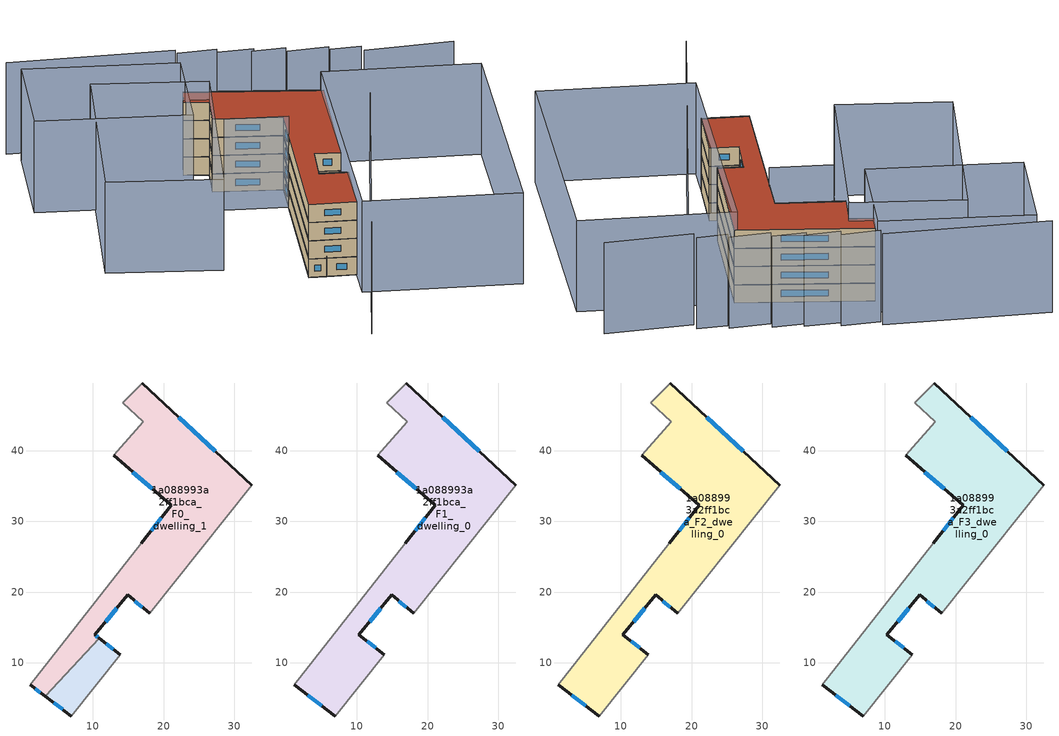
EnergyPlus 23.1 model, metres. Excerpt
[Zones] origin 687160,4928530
1a088993a2ff1bca_F0_dwelling_0
 floor ground (EU_floor_Construction): 6.94,2.47 13.88,11.16 10.9,13.47 3.26,5.25 z0
 wall outside (EU_wall_Construction): 10.9,13.47 13.88,11.16 / 6.94,2.47 3.26,5.25 z0:3
 wall adiabatic (EU_wall_Construction): 13.88,11.16 6.94,2.47 z0:3
 wall to 1a088993a2ff1bca_F0_dwelling_1 (EU_wall_Construction): 3.26,5.25 10.9,13.47 z0:3
 window (EU_Window_Construction): 11.89,12.7 12.89,11.93 / 5.71,3.39 4.49,4.32 z1:2
1a088993a2ff1bca_F0_dwelling_1
 floor ground (EU_floor_Construction): 18.04,17.02 32.49,35.14 16.97,49.59 14.22,46.78 17.13,44.14 12.95,39.34 21.08,32.3 16.85,26.89 1.13,6.86 3.26,5.25 10.9,13.47 10.27,13.96 14.92,19.6 z0
 wall outside (EU_wall_Construction): 3.26,5.25 1.13,6.86 / 16.85,26.89 21.08,32.3 12.95,39.34 / 16.97,49.59 32.49,35.14 / 18.04,17.02 14.92,19.6 10.27,13.96 10.9,13.47 z0:3
 wall adiabatic (EU_wall_Construction): 1.13,6.86 16.85,26.89 / 12.95,39.34 17.13,44.14 14.22,46.78 16.97,49.59 / 32.49,35.14 18.04,17.02 z0:3
 window (EU_Window_Construction): 13.37,17.72 11.82,15.84 / 10.48,13.79 10.69,13.63 / 2.55,5.78 1.84,6.32 / 18.26,28.69 19.67,30.49 / 18.37,34.64 15.66,36.99 / 22.14,44.77 27.32,39.95 / 17,17.88 15.96,18.74 z1:2
1a088993a2ff1bca_F1_dwelling_0
 floor to 1a088993a2ff1bca_F0_dwelling_0 (EU_floor_Construction): 6.94,2.47 13.88,11.16 10.9,13.47 3.26,5.25 z3
 floor to 1a088993a2ff1bca_F0_dwelling_1 (EU_floor_Construction): 18.04,17.02 32.49,35.14 16.97,49.59 14.22,46.78 17.13,44.14 12.95,39.34 21.08,32.3 16.85,26.89 1.13,6.86 3.26,5.25 10.9,13.47 10.27,13.96 14.92,19.6 z3
 wall outside (EU_wall_Construction): 6.94,2.47 1.13,6.86 / 16.85,26.89 21.08,32.3 12.95,39.34 / 16.97,49.59 32.49,35.14 / 18.04,17.02 14.92,19.6 10.27,13.96 13.88,11.16 z3:6
 wall adiabatic (EU_wall_Construction): 13.88,11.16 6.94,2.47 / 1.13,6.86 16.85,26.89 / 12.95,39.34 17.13,44.14 14.22,46.78 16.97,49.59 / 32.49,35.14 18.04,17.02 z3:6
 window (EU_Window_Construction): 5,3.93 3.07,5.39 / 18.26,28.69 19.67,30.49 / 18.37,34.64 15.66,36.99 / 22.14,44.77 27.32,39.95 / 17,17.88 15.96,18.74 / 13.37,17.72 11.82,15.84 / 11.47,13.02 12.68,12.09 z4:5
1a088993a2ff1bca_F2_dwelling_0
 floor to 1a088993a2ff1bca_F1_dwelling_0 (EU_floor_Construction): 18.04,17.02 32.49,35.14 16.97,49.59 14.22,46.78 17.13,44.14 12.95,39.34 21.08,32.3 16.85,26.89 1.13,6.86 6.94,2.47 13.88,11.16 10.27,13.96 14.92,19.6 z6
 wall outside (EU_wall_Construction): 6.94,2.47 1.13,6.86 / 16.85,26.89 21.08,32.3 12.95,39.34 / 16.97,49.59 32.49,35.14 / 18.04,17.02 14.92,19.6 10.27,13.96 13.88,11.16 z6:9
 wall adiabatic (EU_wall_Construction): 13.88,11.16 6.94,2.47 / 1.13,6.86 16.85,26.89 / 12.95,39.34 17.13,44.14 14.22,46.78 16.97,49.59 / 32.49,35.14 18.04,17.02 z6:9
 window (EU_Window_Construction): 5,3.93 3.07,5.39 / 18.26,28.69 19.67,30.49 / 18.37,34.64 15.66,36.99 / 22.14,44.77 27.32,39.95 / 17,17.88 15.96,18.74 / 13.37,17.72 11.82,15.84 / 11.47,13.02 12.68,12.09 z7:8
1a088993a2ff1bca_F3_dwelling_0
 floor to 1a088993a2ff1bca_F2_dwelling_0 (EU_floor_Construction): 18.04,17.02 32.49,35.14 16.97,49.59 14.22,46.78 17.13,44.14 12.95,39.34 21.08,32.3 16.85,26.89 1.13,6.86 6.94,2.47 13.88,11.16 10.27,13.96 14.92,19.6 z9
 wall outside (EU_wall_Construction): 6.94,2.47 1.13,6.86 / 16.85,26.89 21.08,32.3 12.95,39.34 / 16.97,49.59 32.49,35.14 / 18.04,17.02 14.92,19.6 10.27,13.96 13.88,11.16 z9:12
 wall adiabatic (EU_wall_Construction): 13.88,11.16 6.94,2.47 / 1.13,6.86 16.85,26.89 / 12.95,39.34 17.13,44.14 14.22,46.78 16.97,49.59 / 32.49,35.14 18.04,17.02 z9:12
 window (EU_Window_Construction): 5,3.93 3.07,5.39 / 18.26,28.69 19.67,30.49 / 18.37,34.64 15.66,36.99 / 22.14,44.77 27.32,39.95 / 17,17.88 15.96,18.74 / 13.37,17.72 11.82,15.84 / 11.47,13.02 12.68,12.09 z10:11
 roof outside (EU_roof_Construction): 32.49,35.14 18.04,17.02 14.92,19.6 10.27,13.96 13.88,11.16 6.94,2.47 1.13,6.86 16.85,26.89 21.08,32.3 12.95,39.34 17.13,44.14 14.22,46.78 16.97,49.59 z12
shading: 9.56,33.38 17.25,27.33 / -6.81,-14.52 37.55,30.43 / 54.25,29.36 42.32,36.45 / 43.13,37.82 38.95,40.3 / 39.44,41.12 33.97,44.38 / 34.62,45.41 30.08,48.12 / 31.04,48.62 26.14,51.48 / 26.88,52.35 21.65,55.44 / 22.26,56.48 0.95,71.15 / 2.97,-2.7 32.11,35.42 / 32.11,35.42 51.44,20.65 / 51.44,20.65 22.29,-17.47 / 22.29,-17.47 2.97,-2.7 / -19.48,29.5 4.41,56.64 / 4.41,56.64 17.8,44.85 / 17.8,44.85 -6.08,17.71 / -6.08,17.71 -19.48,29.5 / -11.22,52.91 0.93,67.88 / 0.93,67.88 19.55,52.76 / 19.55,52.76 7.4,37.8 / 7.4,37.8 -11.22,52.91 z0:15
[Building]
EU S2 Campaign: North Axis=0; Terrain=City; Solar Distribution=FullExterior
[Site:Location]
Bologna: Latitude=44.5; Longitude=11.25; Time Zone=1; Elevation=37
[SizingPeriod:WeatherFileDays]
AnnualSizingPeriod: Begin Month=1; Begin Day of Month=1; End Month=12; End Day of Month=31; Day of Week for Start Day=Monday; Use Weather File Daylight Saving Period=No; Use Weather File Rain and Snow Indicators=No
[MATERIAL]
EU_InternalMass_Material: Roughness=MediumRough; Thickness=0.1; Conductivity=1; Density=1800; Specific Heat=900; Thermal Absorptance=0.9; Solar Absorptance=0.7; Visible Absorptance=0.7
[MATERIAL:NOMASS] Roughness=MediumRough; Thermal Absorptance=0.9; Solar Absorptance=0.7; Visible Absorptance=0.7
Name | Thermal Resistance
EU_wall_NoMass | 0.937881
EU_roof_NoMass | 0.548572
EU_floor_NoMass | 0.71348
[WINDOWMATERIAL:SIMPLEGLAZINGSYSTEM]
EU_Window_SimpleGlazing: UFactor=4.25633; Solar Heat Gain Coefficient=0.85; Visible Transmittance=0.85
[CONSTRUCTION]
EU_wall_Construction: EU_wall_NoMass
EU_roof_Construction: EU_roof_NoMass
EU_floor_Construction: EU_floor_NoMass
EU_InternalMass_Construction: EU_InternalMass_Material
EU_Window_Construction: EU_Window_SimpleGlazing
[ZONE] Type=1; Multiplier=1; Ceiling Height=autocalculate; Floor Area=autocalculate; Part of Total Floor Area=Yes
Name | Volume
1a088993a2ff1bca_F0_dwelling_0 | 140.21
1a088993a2ff1bca_F1_dwelling_0; 1a088993a2ff1bca_F2_dwelling_0; 1a088993a2ff1bca_F3_dwelling_0 | 1171.07
1a088993a2ff1bca_F0_dwelling_1 | 1030.87
[INTERNALMASS] Construction=EU_InternalMass_Construction
Name | Zone or ZoneList | Surface Area
1a088993a2ff1bca_F0_dwelling_0_EU_InternalMass | 1a088993a2ff1bca_F0_dwelling_0 | 46.7367
1a088993a2ff1bca_F0_dwelling_1_EU_InternalMass | 1a088993a2ff1bca_F0_dwelling_1 | 343.622
1a088993a2ff1bca_F1_dwelling_0_EU_InternalMass | 1a088993a2ff1bca_F1_dwelling_0 | 390.359
1a088993a2ff1bca_F2_dwelling_0_EU_InternalMass | 1a088993a2ff1bca_F2_dwelling_0 | 390.359
1a088993a2ff1bca_F3_dwelling_0_EU_InternalMass | 1a088993a2ff1bca_F3_dwelling_0 | 390.359
[OTHEREQUIPMENT] Fuel Type=Electricity; Design Level Calculation Method=Watts/Area; Power per Zone Floor Area=1; Fraction Latent=0; Fraction Radiant=0; Fraction Lost=0; Carbon Dioxide Generation Rate=0; EndUse Subcategory=EU_Step8_InternalGains
Name | Zone or ZoneList or Space or SpaceList | Schedule
EU_Step8_InternalGain_1a088993a2ff1bca_F0_dwelling_0_f000 | 1a088993a2ff1bca_F0_dwelling_0 | EU_Step8_GainSchedule_1a088993a2ff1bca_F0_dwelling_0_f000
EU_Step8_InternalGain_1a088993a2ff1bca_F0_dwelling_1_f000 | 1a088993a2ff1bca_F0_dwelling_1 | EU_Step8_GainSchedule_1a088993a2ff1bca_F0_dwelling_1_f000
EU_Step8_InternalGain_1a088993a2ff1bca_F1_dwelling_0_f000 | 1a088993a2ff1bca_F1_dwelling_0 | EU_Step8_GainSchedule_1a088993a2ff1bca_F1_dwelling_0_f000
EU_Step8_InternalGain_1a088993a2ff1bca_F2_dwelling_0_f000 | 1a088993a2ff1bca_F2_dwelling_0 | EU_Step8_GainSchedule_1a088993a2ff1bca_F2_dwelling_0_f000
EU_Step8_InternalGain_1a088993a2ff1bca_F3_dwelling_0_f000 | 1a088993a2ff1bca_F3_dwelling_0 | EU_Step8_GainSchedule_1a088993a2ff1bca_F3_dwelling_0_f000
[ZONEVENTILATION:DESIGNFLOWRATE] Schedule=EU_AlwaysOn; Design Flow Rate Calculation Method=AirChanges/Hour; Air Changes per Hour=0.687892; Ventilation Type=Natural; Fan Pressure Rise=0; Fan Total Efficiency=1; Constant Term Coefficient=1; Temperature Term Coefficient=0; Velocity Term Coefficient=0; Velocity Squared Term Coefficient=0; Minimum Indoor Temperature=-100; Maximum Indoor Temperature=100; Delta Temperature=-100; Minimum Outdoor Temperature=-100; Maximum Outdoor Temperature=100; Maximum Wind Speed=40
Name | Zone or ZoneList or Space or SpaceList
EU_ConstantAir_1a088993a2ff1bca_F0_dwelling_0 | 1a088993a2ff1bca_F0_dwelling_0
EU_ConstantAir_1a088993a2ff1bca_F0_dwelling_1 | 1a088993a2ff1bca_F0_dwelling_1
EU_ConstantAir_1a088993a2ff1bca_F1_dwelling_0 | 1a088993a2ff1bca_F1_dwelling_0
EU_ConstantAir_1a088993a2ff1bca_F2_dwelling_0 | 1a088993a2ff1bca_F2_dwelling_0
EU_ConstantAir_1a088993a2ff1bca_F3_dwelling_0 | 1a088993a2ff1bca_F3_dwelling_0
[HVACTEMPLATE:THERMOSTAT] Constant Heating Setpoint=20; Constant Cooling Setpoint=50
EU_HeatOnly_1a088993a2ff1bca_F0_dwelling_0; EU_HeatOnly_1a088993a2ff1bca_F0_dwelling_1; EU_HeatOnly_1a088993a2ff1bca_F1_dwelling_0; EU_HeatOnly_1a088993a2ff1bca_F2_dwelling_0; EU_HeatOnly_1a088993a2ff1bca_F3_dwelling_0
[HVACTEMPLATE:ZONE:IDEALLOADSAIRSYSTEM] System Availability Schedule=EU_AlwaysOn; Maximum Heating Supply Air Temperature=50; Minimum Cooling Supply Air Temperature=13; Maximum Heating Supply Air Humidity Ratio=0.0156; Minimum Cooling Supply Air Humidity Ratio=0.0077; Heating Limit=NoLimit; Cooling Limit=NoLimit; Heating Availability Schedule=EU_AlwaysOn; Cooling Availability Schedule=EU_CoolingOff; Dehumidification Control Type=ConstantSensibleHeatRatio; Cooling Sensible Heat Ratio=0.7; Dehumidification Setpoint=60; Humidification Control Type=None; Humidification Setpoint=30; Outdoor Air Method=None; Outdoor Air Flow Rate per Person=0.00944; Outdoor Air Flow Rate per Zone Floor Area=0; Outdoor Air Flow Rate per Zone=0; Demand Controlled Ventilation Type=None; Outdoor Air Economizer Type=NoEconomizer; Heat Recovery Type=None; Sensible Heat Recovery Effectiveness=0.7; Latent Heat Recovery Effectiveness=0.65
Name | Template Thermostat
1a088993a2ff1bca_F0_dwelling_0 | EU_HeatOnly_1a088993a2ff1bca_F0_dwelling_0
1a088993a2ff1bca_F0_dwelling_1 | EU_HeatOnly_1a088993a2ff1bca_F0_dwelling_1
1a088993a2ff1bca_F1_dwelling_0 | EU_HeatOnly_1a088993a2ff1bca_F1_dwelling_0
1a088993a2ff1bca_F2_dwelling_0 | EU_HeatOnly_1a088993a2ff1bca_F2_dwelling_0
1a088993a2ff1bca_F3_dwelling_0 | EU_HeatOnly_1a088993a2ff1bca_F3_dwelling_0
[SIZING:ZONE] Zone Cooling Design Supply Air Temperature Input Method=SupplyAirTemperature; Zone Cooling Design Supply Air Temperature=13; Zone Heating Design Supply Air Temperature Input Method=SupplyAirTemperature; Zone Heating Design Supply Air Temperature=50; Zone Cooling Design Supply Air Humidity Ratio=0.008; Zone Heating Design Supply Air Humidity Ratio=0.008; Cooling Design Air Flow Method=DesignDay; Cooling Design Air Flow Rate=0; Cooling Minimum Air Flow per Zone Floor Area=0.000762; Cooling Minimum Air Flow=0; Cooling Minimum Air Flow Fraction=0.2; Heating Design Air Flow Method=DesignDay; Heating Design Air Flow Rate=0; Heating Maximum Air Flow per Zone Floor Area=0.002032; Heating Maximum Air Flow=0.141576; Heating Maximum Air Flow Fraction=0.3; Account for Dedicated Outdoor Air System=No; Dedicated Outdoor Air System Control Strategy=NeutralSupplyAir; Dedicated Outdoor Air Low Setpoint Temperature for Design=autosize; Dedicated Outdoor Air High Setpoint Temperature for Design=autosize; Zone Load Sizing Method=Sensible Load Only No Latent Load; Zone Latent Cooling Design Supply Air Humidity Ratio Input Method=HumidityRatioDifference; Zone Cooling Design Supply Air Humidity Ratio Difference=0.005; Zone Latent Heating Design Supply Air Humidity Ratio Input Method=HumidityRatioDifference; Zone Humidification Design Supply Air Humidity Ratio Difference=0.005
1a088993a2ff1bca_F0_dwelling_0; 1a088993a2ff1bca_F0_dwelling_1; 1a088993a2ff1bca_F1_dwelling_0; 1a088993a2ff1bca_F2_dwelling_0; 1a088993a2ff1bca_F3_dwelling_0
[SCHEDULE:CONSTANT]
Name | Hourly Value
EU_AlwaysOn | 1
EU_CoolingOff | 0
[SCHEDULE:FILE] Column Number=1; Rows to Skip at Top=0; Number of Hours of Data=8760; Column Separator=Comma; Interpolate to Timestep=No; Minutes per Item=60; Adjust Schedule for Daylight Savings=Yes
Name | File
EU_Step8_GainSchedule_1a088993a2ff1bca_F0_dwelling_0_f000 | ../../schedules/1a088993a2ff1bca/1a088993a2ff1bca_F0_dwelling_0_f000_gain.csv
EU_Step8_GainSchedule_1a088993a2ff1bca_F0_dwelling_1_f000 | ../../schedules/1a088993a2ff1bca/1a088993a2ff1bca_F0_dwelling_1_f000_gain.csv
EU_Step8_GainSchedule_1a088993a2ff1bca_F1_dwelling_0_f000 | ../../schedules/1a088993a2ff1bca/1a088993a2ff1bca_F1_dwelling_0_f000_gain.csv
EU_Step8_GainSchedule_1a088993a2ff1bca_F2_dwelling_0_f000 | ../../schedules/1a088993a2ff1bca/1a088993a2ff1bca_F2_dwelling_0_f000_gain.csv
EU_Step8_GainSchedule_1a088993a2ff1bca_F3_dwelling_0_f000 | ../../schedules/1a088993a2ff1bca/1a088993a2ff1bca_F3_dwelling_0_f000_gain.csv
